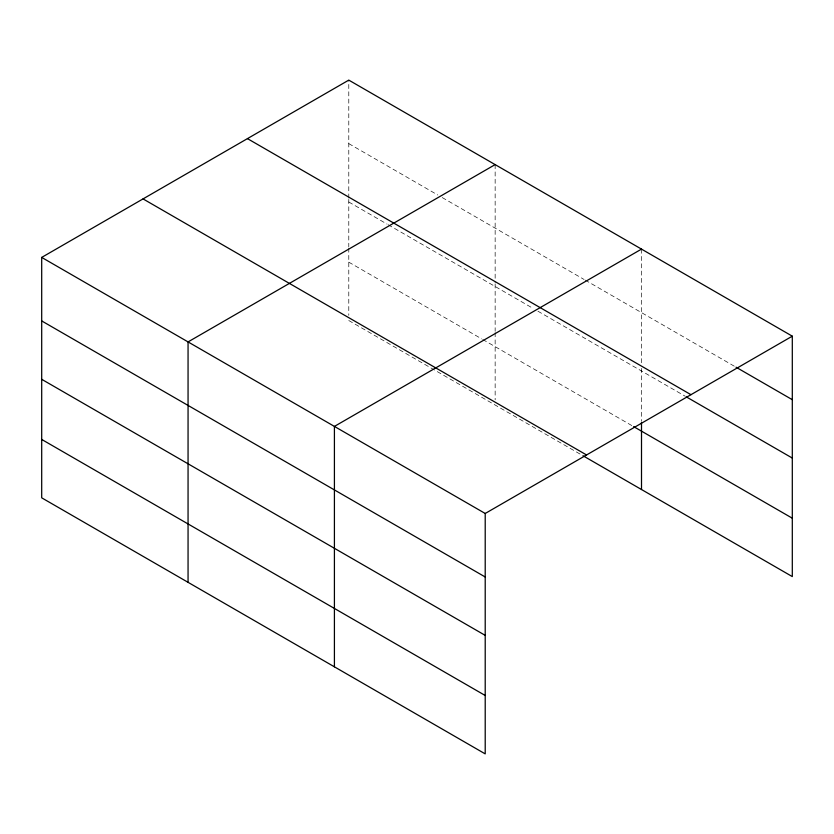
<?xml version="1.0" encoding="UTF-8"?>
<svg xmlns="http://www.w3.org/2000/svg" width="834" height="834" viewBox="0 0 834 834"><rect width="100%" height="100%" fill="white"/><g stroke="black" fill="none" stroke-linecap="round" stroke-linejoin="round"><path stroke-width="0.63" stroke-dasharray="4.17 3.13" d="M348.789 198.106L348.789 80.116M348.789 143.625L437.735 194.979M442.239 197.575L584.092 279.473M585.218 280.12L734.91 366.543M348.789 202.005L387.07 224.106M388.196 224.753L533.426 308.601M537.93 311.207L685.392 396.338M348.789 262.147L481.635 338.854M482.761 339.501L632.495 425.955M348.789 320.527L581.84 455.083M641.502 249.116L641.502 363.217M641.502 368.409L641.502 420.909M495.146 164.611L495.146 282.611M495.146 283.904L495.146 331.296M495.146 332.578L495.146 399.84M348.789 199.409L348.789 246.791M348.789 248.073L348.789 315.346"/><path stroke-width="1.25" d="M485.211 635.362L485.211 513.473L41.7 257.414L41.7 497.825L485.211 753.884L485.211 635.362L41.7 379.303M582.966 455.729L792.3 576.586L792.3 336.175L348.789 80.116L41.7 257.414M495.146 164.611L188.057 341.909L188.057 582.33M641.502 249.116L334.413 426.414L334.413 666.825M485.211 513.473L792.3 336.175M736.036 367.2L792.3 399.684M247.448 138.621L690.959 394.68M686.518 396.994L792.3 458.064M633.621 426.601L792.3 518.206M143.041 198.899L586.552 454.957M41.7 320.923L485.211 576.982M41.7 439.445L485.211 695.504M641.502 422.192L641.502 489.527"/></g></svg>
